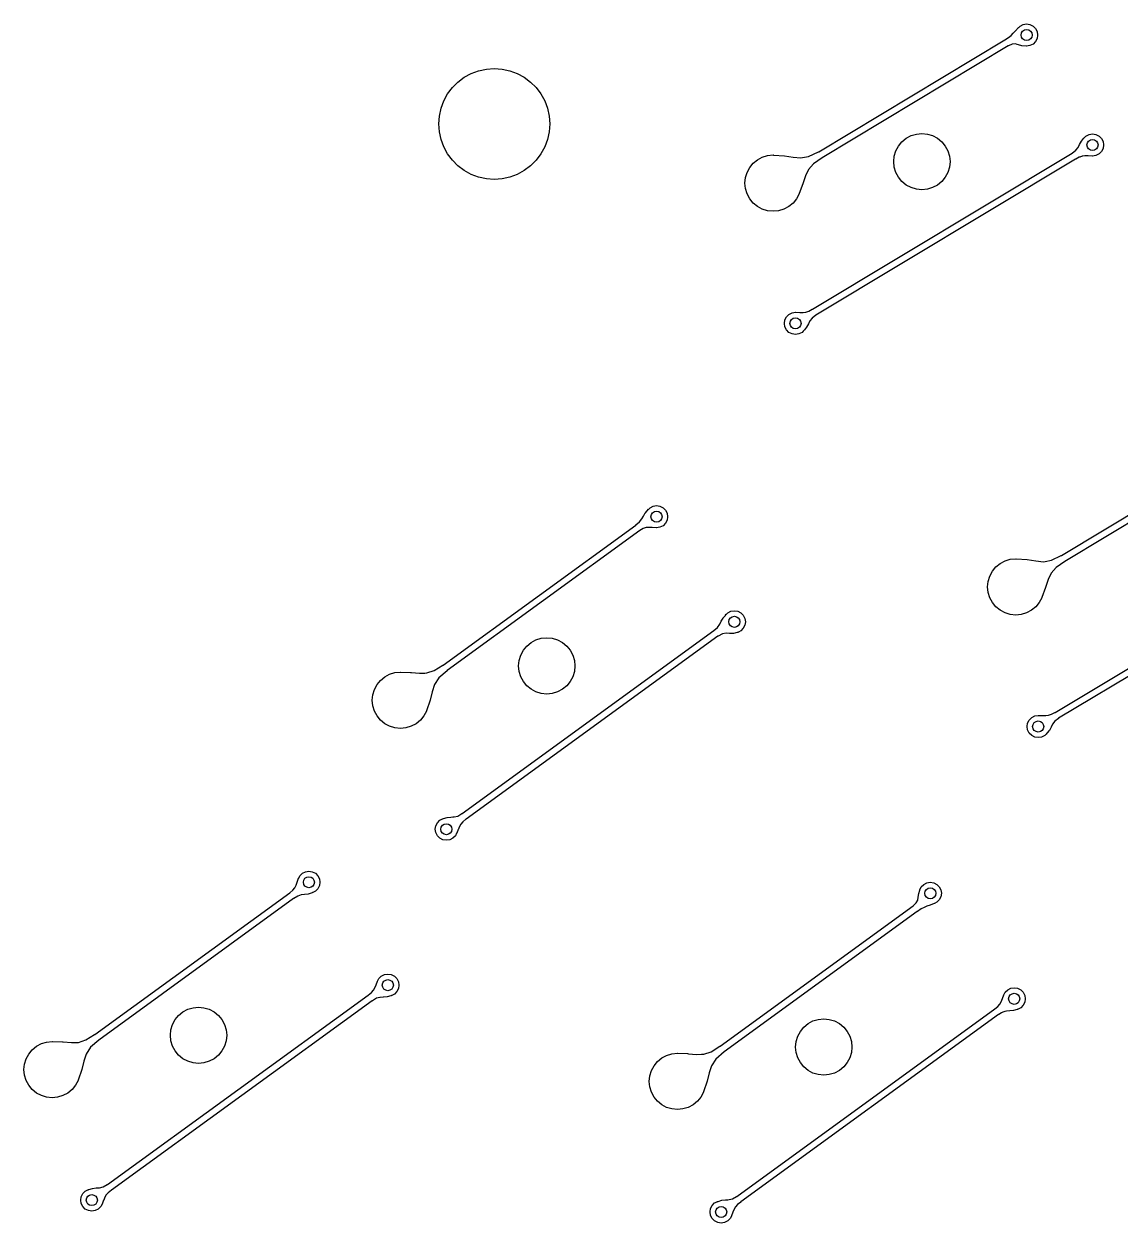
# Model space of a CAD drawing. Extents: x 95 to 380, y -206 to -92.
# Drawn here: x 266.35 to 305.88, y -149.27 to -105.99 of the extents above; entities that cross this region are included whole.
import ezdxf

# ---------------------------------------------------------------- set-up
doc = ezdxf.new("R2010")
doc.units = 0
doc.layers.add('BLACK', color=7, linetype='CONTINUOUS')

msp = doc.modelspace()

# ---------------------------------------------------------------- linework, layer by layer
at = {"layer": 'BLACK', "linetype": 'CONTINUOUS'}
for p, q in [((302.278385, -106.070798), (302.389892, -106.013982)), ((302.389892, -106.013982), (302.513499, -105.994405)), ((302.513499, -105.994405), (302.637106, -106.013982)), ((302.637106, -106.013982), (302.748613, -106.070798)), ((301.864877, -106.481011), (301.958457, -106.404548)), ((301.958457, -106.404548), (302.031564, -106.328214)), ((302.031564, -106.328214), (302.112645, -106.236058)), ((302.112645, -106.236058), (302.112899, -106.23578)), ((302.112899, -106.23578), (302.22241, -106.120259)), ((302.22241, -106.120259), (302.230587, -106.116614)), ((302.230587, -106.116614), (302.232019, -106.117163)), ((302.232019, -106.117163), (302.278385, -106.070798)), ((302.748613, -106.070798), (302.837106, -106.159291)), ((302.837106, -106.159291), (302.893922, -106.270798)), ((302.893922, -106.270798), (302.913499, -106.394405)), ((302.913499, -106.394405), (302.893922, -106.518012)), ((295.014414, -110.606431), (301.73093, -106.568647)), ((301.853321, -106.783971), (295.139339, -110.820231)), ((301.73093, -106.568647), (301.73172, -106.56754)), ((301.73172, -106.56754), (301.864877, -106.481011)), ((301.860459, -106.783793), (301.853321, -106.783971)), ((301.997136, -106.72314), (301.860459, -106.783793)), ((301.99714, -106.723139), (301.997136, -106.72314)), ((302.111465, -106.716541), (301.99714, -106.723139)), ((302.111466, -106.716541), (302.111465, -106.716541)), ((302.172805, -106.731642), (302.111466, -106.716541)), ((302.21899, -106.743013), (302.172805, -106.731642)), ((302.343714, -106.7771), (302.21899, -106.743013)), ((302.345623, -106.777455), (302.343714, -106.7771)), ((302.500651, -106.793107), (302.345623, -106.777455)), ((302.501801, -106.793166), (302.500651, -106.793107)), ((302.502877, -106.792722), (302.501801, -106.793166)), ((302.513499, -106.794405), (302.502877, -106.792722)), ((302.637106, -106.774828), (302.513499, -106.794405)), ((302.748613, -106.718012), (302.637106, -106.774828)), ((302.837106, -106.629519), (302.748613, -106.718012)), ((302.893922, -106.518012), (302.837106, -106.629519)), ((282.479191, -107.782744), (282.746556, -107.683022)), ((282.746556, -107.683022), (283.025391, -107.622365)), ((283.025391, -107.622365), (283.310021, -107.602008)), ((283.310021, -107.602008), (283.594651, -107.622365)), ((283.594651, -107.622365), (283.873486, -107.683022)), ((283.873486, -107.683022), (284.140851, -107.782744)), ((281.798522, -108.292287), (282.0003, -108.090509)), ((282.0003, -108.090509), (282.228739, -107.919501)), ((282.228739, -107.919501), (282.479191, -107.782744)), ((284.140851, -107.782744), (284.391303, -107.919501)), ((284.391303, -107.919501), (284.619742, -108.090509)), ((284.619742, -108.090509), (284.82152, -108.292287)), ((281.490757, -108.771178), (281.627514, -108.520726)), ((281.627514, -108.520726), (281.798522, -108.292287)), ((284.82152, -108.292287), (284.992528, -108.520726)), ((284.992528, -108.520726), (285.129285, -108.771178)), ((281.330378, -109.317378), (281.391035, -109.038543)), ((281.391035, -109.038543), (281.490757, -108.771178)), ((285.129285, -108.771178), (285.229007, -109.038543)), ((285.229007, -109.038543), (285.289664, -109.317378)), ((281.310021, -109.602008), (281.330378, -109.317378)), ((285.289664, -109.317378), (285.310021, -109.602008)), ((281.330378, -109.886638), (281.310021, -109.602008)), ((281.391035, -110.165473), (281.330378, -109.886638)), ((285.289664, -109.886638), (285.229007, -110.165473)), ((285.310021, -109.602008), (285.289664, -109.886638)), ((281.490757, -110.432838), (281.391035, -110.165473)), ((285.229007, -110.165473), (285.129285, -110.432838)), ((297.892488, -110.398556), (298.018841, -110.244595)), ((298.018841, -110.244595), (298.172802, -110.118242)), ((298.172802, -110.118242), (298.348455, -110.024353)), ((298.348455, -110.024353), (298.539049, -109.966537)), ((298.539049, -109.966537), (298.737261, -109.947015)), ((298.737261, -109.947015), (298.935473, -109.966537)), ((298.935473, -109.966537), (299.126067, -110.024353)), ((299.126067, -110.024353), (299.30172, -110.118242)), ((299.30172, -110.118242), (299.455681, -110.244595)), ((299.455681, -110.244595), (299.582034, -110.398556)), ((304.372336, -110.450236), (304.424907, -110.343054)), ((304.424907, -110.343054), (304.425108, -110.342665)), ((304.425108, -110.342665), (304.49022, -110.223155)), ((304.49022, -110.223155), (304.491467, -110.221312)), ((304.491467, -110.221312), (304.566157, -110.130842)), ((304.566157, -110.130842), (304.568347, -110.126546)), ((304.568347, -110.126546), (304.576133, -110.118759)), ((304.576133, -110.118759), (304.600938, -110.088715)), ((304.600938, -110.088715), (304.608845, -110.084519)), ((304.608845, -110.084519), (304.610015, -110.084877)), ((304.610015, -110.084877), (304.65684, -110.038053)), ((304.65684, -110.038053), (304.768347, -109.981237)), ((304.768347, -109.981237), (304.891954, -109.96166)), ((304.891954, -109.96166), (305.015561, -109.981237)), ((305.015561, -109.981237), (305.127068, -110.038053)), ((305.127068, -110.038053), (305.215561, -110.126546)), ((305.215561, -110.126546), (305.272377, -110.238053)), ((305.272377, -110.238053), (305.291954, -110.36166)), ((281.627514, -110.68329), (281.490757, -110.432838)), ((281.798522, -110.911729), (281.627514, -110.68329)), ((284.992528, -110.68329), (284.82152, -110.911729)), ((285.129285, -110.432838), (284.992528, -110.68329)), ((292.981038, -110.799496), (293.171632, -110.74168)), ((293.171632, -110.74168), (293.369844, -110.722158)), ((293.369844, -110.722158), (293.380905, -110.723247)), ((293.380905, -110.723247), (293.381543, -110.722984)), ((293.381543, -110.722984), (293.382311, -110.72301)), ((293.382311, -110.72301), (293.784229, -110.750486)), ((293.784229, -110.750486), (293.78534, -110.750617)), ((293.78534, -110.750617), (294.09645, -110.802459)), ((294.435318, -110.815986), (294.652337, -110.778026)), ((294.652337, -110.778026), (295.008154, -110.60678)), ((294.789148, -116.288818), (304.154883, -110.658881)), ((295.008154, -110.60678), (295.014414, -110.606431)), ((297.721261, -110.963015), (297.740783, -110.764803)), ((297.740783, -110.764803), (297.798599, -110.574209)), ((297.798599, -110.574209), (297.892488, -110.398556)), ((299.582034, -110.398556), (299.675923, -110.574209)), ((299.675923, -110.574209), (299.733739, -110.764803)), ((299.733739, -110.764803), (299.753261, -110.963015)), ((304.154883, -110.658881), (304.156473, -110.656482)), ((304.156473, -110.656482), (304.293193, -110.553757)), ((304.293193, -110.553757), (304.372336, -110.450236)), ((304.519088, -110.766841), (304.431765, -110.796986)), ((304.543686, -110.7641), (304.519088, -110.766841)), ((304.617478, -110.755878), (304.543686, -110.7641)), ((304.61748, -110.755878), (304.617478, -110.755878)), ((304.617481, -110.755878), (304.61748, -110.755878)), ((304.733558, -110.758193), (304.617481, -110.755878)), ((304.73357, -110.758193), (304.733558, -110.758193)), ((304.880023, -110.761398), (304.73357, -110.758193)), ((304.880254, -110.761401), (304.880023, -110.761398)), ((304.88305, -110.760249), (304.880254, -110.761401)), ((304.891954, -110.76166), (304.88305, -110.760249)), ((305.015561, -110.742083), (304.891954, -110.76166)), ((305.127068, -110.685267), (305.015561, -110.742083)), ((305.215561, -110.596774), (305.127068, -110.685267)), ((305.272377, -110.485267), (305.215561, -110.596774)), ((305.291954, -110.36166), (305.272377, -110.485267)), ((282.0003, -111.113507), (281.798522, -110.911729)), ((282.228739, -111.284515), (282.0003, -111.113507)), ((284.619742, -111.113507), (284.391303, -111.284515)), ((284.82152, -110.911729), (284.619742, -111.113507)), ((292.431182, -111.349352), (292.525071, -111.173699)), ((292.525071, -111.173699), (292.651424, -111.019738)), ((292.651424, -111.019738), (292.805385, -110.893385)), ((292.805385, -110.893385), (292.981038, -110.799496)), ((294.09645, -110.802459), (294.365433, -110.82821)), ((294.365433, -110.82821), (294.365433, -110.828209)), ((294.365433, -110.828209), (294.365434, -110.82821)), ((294.365434, -110.82821), (294.435318, -110.815986)), ((294.831423, -111.038819), (294.647713, -111.24757)), ((295.13764, -110.822715), (294.831423, -111.038819)), ((304.280165, -110.872466), (294.914424, -116.502407)), ((295.139339, -110.820231), (295.13764, -110.822715)), ((297.740783, -111.161227), (297.721261, -110.963015)), ((297.798599, -111.351821), (297.740783, -111.161227)), ((299.733739, -111.161227), (299.675923, -111.351821)), ((299.753261, -110.963015), (299.733739, -111.161227)), ((304.286631, -110.871803), (304.280165, -110.872466)), ((304.41373, -110.803213), (304.286631, -110.871803)), ((304.413733, -110.803211), (304.41373, -110.803213)), ((304.431765, -110.796986), (304.413733, -110.803211)), ((282.479191, -111.421272), (282.228739, -111.284515)), ((282.746556, -111.520994), (282.479191, -111.421272)), ((283.025391, -111.581651), (282.746556, -111.520994)), ((283.310021, -111.602008), (283.025391, -111.581651)), ((283.594651, -111.581651), (283.310021, -111.602008)), ((283.873486, -111.520994), (283.594651, -111.581651)), ((284.140851, -111.421272), (283.873486, -111.520994)), ((284.391303, -111.284515), (284.140851, -111.421272)), ((292.353844, -111.738158), (292.373366, -111.539946)), ((292.373366, -111.539946), (292.431182, -111.349352)), ((294.537751, -111.476187), (294.443954, -111.757983)), ((294.537755, -111.476178), (294.537751, -111.476187)), ((294.647711, -111.247573), (294.537755, -111.476178)), ((294.647713, -111.24757), (294.647711, -111.247573)), ((297.892488, -111.527474), (297.798599, -111.351821)), ((298.018841, -111.681435), (297.892488, -111.527474)), ((299.582034, -111.527474), (299.455681, -111.681435)), ((299.675923, -111.351821), (299.582034, -111.527474)), ((292.373366, -111.93637), (292.353844, -111.738158)), ((292.431182, -112.126964), (292.373366, -111.93637)), ((294.443836, -111.75832), (294.312702, -112.115531)), ((294.443954, -111.757983), (294.443836, -111.75832)), ((298.172802, -111.807788), (298.018841, -111.681435)), ((298.348455, -111.901677), (298.172802, -111.807788)), ((298.539049, -111.959493), (298.348455, -111.901677)), ((298.737261, -111.979015), (298.539049, -111.959493)), ((298.935473, -111.959493), (298.737261, -111.979015)), ((299.126067, -111.901677), (298.935473, -111.959493)), ((299.30172, -111.807788), (299.126067, -111.901677)), ((299.455681, -111.681435), (299.30172, -111.807788)), ((292.525071, -112.302617), (292.431182, -112.126964)), ((292.651424, -112.456578), (292.525071, -112.302617)), ((292.805385, -112.582931), (292.651424, -112.456578)), ((294.088264, -112.456578), (293.934303, -112.582931)), ((294.214617, -112.302617), (294.088264, -112.456578)), ((294.308506, -112.126964), (294.214617, -112.302617)), ((294.311616, -112.116708), (294.308506, -112.126964)), ((294.312702, -112.115531), (294.311616, -112.116708)), ((292.981038, -112.67682), (292.805385, -112.582931)), ((293.171632, -112.734636), (292.981038, -112.67682)), ((293.369844, -112.754158), (293.171632, -112.734636)), ((293.568056, -112.734636), (293.369844, -112.754158)), ((293.75865, -112.67682), (293.568056, -112.734636)), ((293.934303, -112.582931), (293.75865, -112.67682)), ((294.05375, -116.419205), (294.177357, -116.399628)), ((294.177357, -116.399628), (294.186258, -116.401037)), ((294.186258, -116.401037), (294.189056, -116.399886)), ((294.189056, -116.399886), (294.189281, -116.399888)), ((294.189281, -116.399888), (294.335752, -116.403094)), ((294.335752, -116.403094), (294.451828, -116.405409)), ((294.451828, -116.405409), (294.550222, -116.394445)), ((294.550222, -116.394445), (294.65557, -116.358077)), ((294.65557, -116.358077), (294.78268, -116.289482)), ((294.78268, -116.289482), (294.789148, -116.288818)), ((293.777357, -116.799628), (293.796934, -116.676021)), ((293.796934, -116.923235), (293.777357, -116.799628)), ((293.796934, -116.676021), (293.85375, -116.564514)), ((293.85375, -116.564514), (293.942243, -116.476021)), ((293.942243, -116.476021), (294.05375, -116.419205)), ((294.644186, -116.818646), (294.579092, -116.938122)), ((294.644416, -116.8182), (294.644186, -116.818646)), ((294.696972, -116.711048), (294.644416, -116.8182)), ((294.776112, -116.607533), (294.696972, -116.711048)), ((294.776118, -116.607527), (294.776112, -116.607533)), ((294.912835, -116.504806), (294.776118, -116.607527)), ((294.914424, -116.502407), (294.912835, -116.504806)), ((293.85375, -117.034742), (293.796934, -116.923235)), ((293.942243, -117.123235), (293.85375, -117.034742)), ((294.05375, -117.180051), (293.942243, -117.123235)), ((294.177357, -117.199628), (294.05375, -117.180051)), ((294.300964, -117.180051), (294.177357, -117.199628)), ((294.412471, -117.123235), (294.300964, -117.180051)), ((294.459296, -117.076409), (294.412471, -117.123235)), ((294.460464, -117.076767), (294.459296, -117.076409)), ((294.468374, -117.072569), (294.460464, -117.076767)), ((294.49316, -117.042545), (294.468374, -117.072569)), ((294.500964, -117.034742), (294.49316, -117.042545)), ((294.503158, -117.030434), (294.500964, -117.034742)), ((294.577841, -116.939973), (294.503158, -117.030434)), ((294.579092, -116.938122), (294.577841, -116.939973)), ((303.770073, -125.178275), (310.469523, -121.150759)), ((310.59341, -121.365184), (303.894988, -125.392082)), ((288.631902, -123.856117), (288.688979, -123.752383)), ((288.688979, -123.752383), (288.689212, -123.751982)), ((288.689212, -123.751982), (288.759712, -123.636753)), ((288.759712, -123.636753), (288.760798, -123.63526)), ((288.760798, -123.63526), (288.874101, -123.503203)), ((288.874101, -123.503203), (288.882087, -123.499158)), ((288.882087, -123.499158), (288.883343, -123.499569)), ((288.883343, -123.499569), (288.930032, -123.452881)), ((288.930032, -123.452881), (289.041539, -123.396065)), ((289.041539, -123.396065), (289.165146, -123.376488)), ((289.165146, -123.376488), (289.288753, -123.396065)), ((289.288753, -123.396065), (289.40026, -123.452881)), ((289.40026, -123.452881), (289.488753, -123.541374)), ((289.488753, -123.541374), (289.545569, -123.652881)), ((289.545569, -123.652881), (289.565146, -123.776488)), ((281.465162, -129.131174), (288.418011, -124.077379)), ((288.418011, -124.077379), (288.419205, -124.075242)), ((288.419205, -124.075242), (288.55157, -123.961547)), ((288.55157, -123.961547), (288.631902, -123.856117)), ((288.790658, -124.168196), (288.68731, -124.203688)), ((288.790661, -124.168195), (288.790658, -124.168196)), ((288.890053, -124.162317), (288.790661, -124.168195)), ((288.890054, -124.162317), (288.890053, -124.162317)), ((288.890056, -124.162317), (288.890054, -124.162317)), ((288.911954, -124.163809), (288.890056, -124.162317)), ((289.007376, -124.170312), (288.911954, -124.163809)), ((289.007714, -124.17033), (289.007376, -124.170312)), ((289.153013, -124.176013), (289.007714, -124.17033)), ((289.153446, -124.176022), (289.153013, -124.176013)), ((289.155878, -124.17502), (289.153446, -124.176022)), ((289.165146, -124.176488), (289.155878, -124.17502)), ((289.288753, -124.156911), (289.165146, -124.176488)), ((289.40026, -124.100095), (289.288753, -124.156911)), ((289.488753, -124.011602), (289.40026, -124.100095)), ((289.545569, -123.900095), (289.488753, -124.011602)), ((289.565146, -123.776488), (289.545569, -123.900095)), ((288.560581, -124.279851), (281.608779, -129.332884)), ((288.567224, -124.27874), (288.560581, -124.279851)), ((288.68731, -124.203688), (288.567224, -124.27874)), ((301.407074, -125.59158), (301.561035, -125.465227)), ((301.561035, -125.465227), (301.736688, -125.371338)), ((301.736688, -125.371338), (301.927282, -125.313522)), ((301.927282, -125.313522), (302.125494, -125.294)), ((302.125494, -125.294), (302.136555, -125.295089)), ((302.136555, -125.295089), (302.137193, -125.294826)), ((302.137193, -125.294826), (302.137961, -125.294852)), ((302.137961, -125.294852), (302.539879, -125.322328)), ((302.539879, -125.322328), (302.54099, -125.322459)), ((302.54099, -125.322459), (302.852101, -125.374302)), ((302.852101, -125.374302), (303.121085, -125.400054)), ((303.121085, -125.400054), (303.121085, -125.400053)), ((303.121085, -125.400053), (303.121086, -125.400054)), ((303.121086, -125.400054), (303.188319, -125.388294)), ((303.188319, -125.388294), (303.40799, -125.349871)), ((303.40799, -125.349871), (303.763807, -125.178625)), ((303.545208, -130.837972), (312.904519, -125.211891)), ((303.893292, -125.394561), (303.587075, -125.610664)), ((313.029804, -125.425475), (303.670483, -131.051561)), ((303.763807, -125.178625), (303.770073, -125.178275)), ((303.894988, -125.392082), (303.893292, -125.394561)), ((301.129016, -126.111788), (301.186832, -125.921194)), ((301.186832, -125.921194), (301.280721, -125.745541)), ((301.280721, -125.745541), (301.407074, -125.59158)), ((303.403363, -125.819418), (303.293406, -126.048022)), ((303.403365, -125.819415), (303.403363, -125.819418)), ((303.587075, -125.610664), (303.403365, -125.819415)), ((301.109494, -126.31), (301.129016, -126.111788)), ((301.129016, -126.508212), (301.109494, -126.31)), ((303.199486, -126.330163), (303.068352, -126.687373)), ((303.199604, -126.329826), (303.199486, -126.330163)), ((303.293402, -126.048031), (303.199604, -126.329826)), ((303.293406, -126.048022), (303.293402, -126.048031)), ((301.186832, -126.698806), (301.129016, -126.508212)), ((301.280721, -126.874459), (301.186832, -126.698806)), ((303.064156, -126.698806), (302.970267, -126.874459)), ((303.067266, -126.68855), (303.064156, -126.698806)), ((303.068352, -126.687373), (303.067266, -126.68855)), ((291.737094, -127.246325), (291.848601, -127.189509)), ((291.848601, -127.189509), (291.972208, -127.169932)), ((291.972208, -127.169932), (292.095815, -127.189509)), ((292.095815, -127.189509), (292.207322, -127.246325)), ((301.407074, -127.02842), (301.280721, -126.874459)), ((301.561035, -127.154773), (301.407074, -127.02842)), ((301.736688, -127.248662), (301.561035, -127.154773)), ((302.689953, -127.154773), (302.5143, -127.248662)), ((302.843914, -127.02842), (302.689953, -127.154773)), ((302.970267, -126.874459), (302.843914, -127.02842)), ((291.446963, -127.660651), (291.49985, -127.55249)), ((291.49985, -127.55249), (291.500157, -127.551907)), ((291.500157, -127.551907), (291.567304, -127.432849)), ((291.567304, -127.432849), (291.568524, -127.43109)), ((291.568524, -127.43109), (291.647503, -127.336972)), ((291.647503, -127.336972), (291.648601, -127.334818)), ((291.648601, -127.334818), (291.653015, -127.330403)), ((291.653015, -127.330403), (291.681178, -127.296843)), ((291.681178, -127.296843), (291.68912, -127.29271)), ((291.68912, -127.29271), (291.690327, -127.293091)), ((291.690327, -127.293091), (291.737094, -127.246325)), ((292.207322, -127.246325), (292.295815, -127.334818)), ((292.295815, -127.334818), (292.352631, -127.446325)), ((292.352631, -127.446325), (292.372208, -127.569932)), ((292.372208, -127.569932), (292.352631, -127.693539)), ((301.927282, -127.306478), (301.736688, -127.248662)), ((302.125494, -127.326), (301.927282, -127.306478)), ((302.323706, -127.306478), (302.125494, -127.326)), ((302.5143, -127.248662), (302.323706, -127.306478)), ((282.150296, -134.492427), (291.236434, -127.888353)), ((291.236434, -127.888353), (291.237707, -127.886044)), ((291.237707, -127.886044), (291.369828, -127.770036)), ((291.369828, -127.770036), (291.446963, -127.660651)), ((291.539364, -128.006875), (291.385657, -128.090433)), ((291.539369, -128.006873), (291.539364, -128.006875)), ((291.672048, -127.985528), (291.539369, -128.006873)), ((291.672053, -127.985528), (291.672048, -127.985528)), ((291.797798, -127.992802), (291.672053, -127.985528)), ((291.79868, -127.99282), (291.797798, -127.992802)), ((291.939987, -127.990329), (291.79868, -127.99282)), ((291.942899, -127.989908), (291.939987, -127.990329)), ((292.072744, -127.954008), (291.942899, -127.989908)), ((292.095815, -127.950355), (292.072744, -127.954008)), ((292.107505, -127.944398), (292.095815, -127.950355)), ((292.112556, -127.943002), (292.107505, -127.944398)), ((292.113889, -127.942545), (292.112556, -127.943002)), ((292.11677, -127.939677), (292.113889, -127.942545)), ((292.207322, -127.893539), (292.11677, -127.939677)), ((292.295815, -127.805046), (292.207322, -127.893539)), ((292.352631, -127.693539), (292.295815, -127.805046)), ((291.378503, -128.091188), (282.291451, -134.695927)), ((284.36062, -128.597096), (284.486973, -128.443135)), ((284.486973, -128.443135), (284.640934, -128.316782)), ((284.640934, -128.316782), (284.816587, -128.222893)), ((284.816587, -128.222893), (285.007181, -128.165077)), ((285.007181, -128.165077), (285.205393, -128.145555)), ((285.205393, -128.145555), (285.403605, -128.165077)), ((285.403605, -128.165077), (285.594199, -128.222893)), ((285.594199, -128.222893), (285.769852, -128.316782)), ((285.769852, -128.316782), (285.923813, -128.443135)), ((285.923813, -128.443135), (286.050166, -128.597096)), ((291.385657, -128.090433), (291.378503, -128.091188)), ((284.208915, -128.963343), (284.266731, -128.772749)), ((284.266731, -128.772749), (284.36062, -128.597096)), ((286.050166, -128.597096), (286.144055, -128.772749)), ((286.144055, -128.772749), (286.201871, -128.963343)), ((279.727746, -129.405069), (279.925958, -129.385547)), ((279.925958, -129.385547), (279.936423, -129.386577)), ((280.873254, -129.416221), (281.138676, -129.329906)), ((281.138676, -129.329906), (281.459054, -129.132161)), ((281.607196, -129.335754), (281.311582, -129.594603)), ((281.459054, -129.132161), (281.465162, -129.131174)), ((281.608779, -129.332884), (281.607196, -129.335754)), ((284.189393, -129.161555), (284.208915, -128.963343)), ((284.208915, -129.359767), (284.189393, -129.161555)), ((284.266731, -129.550361), (284.208915, -129.359767)), ((286.201871, -129.359767), (286.144055, -129.550361)), ((286.201871, -128.963343), (286.221393, -129.161555)), ((286.221393, -129.161555), (286.201871, -129.359767)), ((279.081185, -129.837088), (279.207538, -129.683127)), ((279.207538, -129.683127), (279.361499, -129.556774)), ((279.361499, -129.556774), (279.537152, -129.462885)), ((279.537152, -129.462885), (279.727746, -129.405069)), ((279.936423, -129.386577), (279.937657, -129.386068)), ((279.937657, -129.386068), (279.93815, -129.386078)), ((279.93815, -129.386078), (280.29002, -129.401399)), ((280.29002, -129.401399), (280.320304, -129.402718)), ((280.320304, -129.402718), (280.320736, -129.402745)), ((280.320736, -129.402745), (280.618405, -129.426723)), ((280.618405, -129.426723), (280.618408, -129.426722)), ((280.618408, -129.426722), (280.61841, -129.426723)), ((280.61841, -129.426723), (280.80044, -129.419221)), ((280.80044, -129.419221), (280.873254, -129.416221)), ((281.311579, -129.594607), (281.152808, -129.83715)), ((281.311582, -129.594603), (281.311579, -129.594607)), ((284.36062, -129.726014), (284.266731, -129.550361)), ((284.486973, -129.879975), (284.36062, -129.726014)), ((286.050166, -129.726014), (285.923813, -129.879975)), ((286.144055, -129.550361), (286.050166, -129.726014)), ((278.909958, -130.401547), (278.92948, -130.203335)), ((278.92948, -130.203335), (278.987296, -130.012741)), ((278.987296, -130.012741), (279.081185, -129.837088)), ((281.070793, -130.092929), (280.99756, -130.397952)), ((281.070797, -130.092914), (281.070793, -130.092929)), ((281.152805, -129.837157), (281.070797, -130.092914)), ((281.152808, -129.83715), (281.152805, -129.837157)), ((284.640934, -130.006328), (284.486973, -129.879975)), ((284.816587, -130.100217), (284.640934, -130.006328)), ((285.007181, -130.158033), (284.816587, -130.100217)), ((285.205393, -130.177555), (285.007181, -130.158033)), ((285.403605, -130.158033), (285.205393, -130.177555)), ((285.594199, -130.100217), (285.403605, -130.158033)), ((285.769852, -130.006328), (285.594199, -130.100217)), ((285.923813, -129.879975), (285.769852, -130.006328)), ((278.92948, -130.599759), (278.909958, -130.401547)), ((278.987296, -130.790353), (278.92948, -130.599759)), ((280.997264, -130.398977), (280.868628, -130.778527)), ((280.99756, -130.397952), (280.997264, -130.398977)), ((279.081185, -130.966006), (278.987296, -130.790353)), ((279.207538, -131.119967), (279.081185, -130.966006)), ((280.770731, -130.966006), (280.644378, -131.119967)), ((280.86462, -130.790353), (280.770731, -130.966006)), ((280.867984, -130.779261), (280.86462, -130.790353)), ((280.868628, -130.778527), (280.867984, -130.779261)), ((302.552992, -131.225176), (302.609808, -131.113669)), ((302.609808, -131.113669), (302.698301, -131.025176)), ((302.698301, -131.025176), (302.809808, -130.96836)), ((302.809808, -130.96836), (302.933415, -130.948783)), ((302.933415, -130.948783), (302.942316, -130.950192)), ((302.942316, -130.950192), (302.945114, -130.949041)), ((302.945114, -130.949041), (302.945339, -130.949043)), ((302.945339, -130.949043), (303.09181, -130.952249)), ((303.09181, -130.952249), (303.207886, -130.954563)), ((303.207886, -130.954563), (303.306279, -130.9436)), ((303.306279, -130.9436), (303.411628, -130.907231)), ((303.411628, -130.907231), (303.538738, -130.838636)), ((303.668893, -131.053961), (303.532176, -131.156682)), ((303.538738, -130.838636), (303.545208, -130.837972)), ((303.670483, -131.051561), (303.668893, -131.053961)), ((279.361499, -131.24632), (279.207538, -131.119967)), ((279.537152, -131.340209), (279.361499, -131.24632)), ((279.727746, -131.398025), (279.537152, -131.340209)), ((279.925958, -131.417547), (279.727746, -131.398025)), ((280.12417, -131.398025), (279.925958, -131.417547)), ((280.314764, -131.340209), (280.12417, -131.398025)), ((280.490417, -131.24632), (280.314764, -131.340209)), ((280.644378, -131.119967), (280.490417, -131.24632)), ((302.533415, -131.348783), (302.552992, -131.225176)), ((302.552992, -131.47239), (302.533415, -131.348783)), ((302.609808, -131.583897), (302.552992, -131.47239)), ((303.333899, -131.489128), (303.259216, -131.579589)), ((303.33515, -131.487277), (303.333899, -131.489128)), ((303.400244, -131.367801), (303.33515, -131.487277)), ((303.400474, -131.367355), (303.400244, -131.367801)), ((303.45303, -131.260203), (303.400474, -131.367355)), ((303.53217, -131.156688), (303.45303, -131.260203)), ((303.532176, -131.156682), (303.53217, -131.156688)), ((302.698301, -131.67239), (302.609808, -131.583897)), ((302.809808, -131.729206), (302.698301, -131.67239)), ((302.933415, -131.748783), (302.809808, -131.729206)), ((303.057022, -131.729206), (302.933415, -131.748783)), ((303.168529, -131.67239), (303.057022, -131.729206)), ((303.215354, -131.625564), (303.168529, -131.67239)), ((303.216522, -131.625922), (303.215354, -131.625564)), ((303.224432, -131.621724), (303.216522, -131.625922)), ((303.249218, -131.5917), (303.224432, -131.621724)), ((303.257022, -131.583897), (303.249218, -131.5917)), ((303.259216, -131.579589), (303.257022, -131.583897)), ((281.994539, -134.579232), (282.143334, -134.493343)), ((282.143334, -134.493343), (282.150296, -134.492427)), ((281.18469, -135.055093), (281.204267, -134.931486)), ((281.204267, -134.931486), (281.261083, -134.819979)), ((281.261083, -134.819979), (281.349576, -134.731486)), ((281.349576, -134.731486), (281.439214, -134.685812)), ((281.439214, -134.685812), (281.442879, -134.682166)), ((281.442879, -134.682166), (281.443908, -134.681797)), ((281.443908, -134.681797), (281.45183, -134.679384)), ((281.45183, -134.679384), (281.461083, -134.67467)), ((281.461083, -134.67467), (281.47406, -134.672614)), ((281.47406, -134.672614), (281.609044, -134.631508)), ((281.609044, -134.631508), (281.611281, -134.631062)), ((281.611281, -134.631062), (281.747186, -134.617538)), ((281.747186, -134.617538), (281.74767, -134.617501)), ((281.74767, -134.617501), (281.819594, -134.613774)), ((281.819594, -134.613774), (281.867538, -134.61129)), ((281.867538, -134.61129), (281.867541, -134.611289)), ((281.867541, -134.611289), (281.867547, -134.611289)), ((281.867547, -134.611289), (281.994539, -134.579232)), ((282.054678, -134.954374), (282.030364, -135.01496)), ((282.054684, -134.954363), (282.054678, -134.954374)), ((282.103449, -134.868828), (282.054684, -134.954363)), ((282.10345, -134.868827), (282.103449, -134.868828)), ((282.178271, -134.786821), (282.10345, -134.868827)), ((282.178272, -134.78682), (282.178271, -134.786821)), ((282.290648, -134.697306), (282.178272, -134.78682)), ((282.291451, -134.695927), (282.290648, -134.697306)), ((281.204267, -135.1787), (281.18469, -135.055093)), ((281.261083, -135.290207), (281.204267, -135.1787)), ((281.349576, -135.3787), (281.261083, -135.290207)), ((281.461083, -135.435516), (281.349576, -135.3787)), ((281.58469, -135.455093), (281.461083, -135.435516)), ((281.708297, -135.435516), (281.58469, -135.455093)), ((281.819804, -135.3787), (281.708297, -135.435516)), ((281.908297, -135.290207), (281.819804, -135.3787)), ((281.952552, -135.203351), (281.908297, -135.290207)), ((281.958583, -135.197082), (281.952552, -135.203351)), ((282.011679, -135.061524), (281.958583, -135.197082)), ((282.015835, -135.051168), (282.011679, -135.061524)), ((282.030364, -135.01496), (282.015835, -135.051168)), ((276.255381, -136.819724), (276.29983, -136.732489)), ((276.29983, -136.732489), (276.388323, -136.643996)), ((276.388323, -136.643996), (276.49983, -136.58718)), ((276.49983, -136.58718), (276.623437, -136.567603)), ((276.623437, -136.567603), (276.747044, -136.58718)), ((276.747044, -136.58718), (276.858551, -136.643996)), ((276.858551, -136.643996), (276.947044, -136.732489)), ((276.947044, -136.732489), (277.00386, -136.843996)), ((276.045967, -137.256774), (276.11657, -137.169636)), ((276.11657, -137.169636), (276.159541, -137.0782)), ((276.159541, -137.0782), (276.197653, -136.965642)), ((276.197653, -136.965642), (276.197767, -136.965322)), ((276.197767, -136.965322), (276.197828, -136.965159)), ((276.197828, -136.965159), (276.249662, -136.825874)), ((276.249662, -136.825874), (276.255381, -136.819724)), ((277.00386, -137.09121), (276.947044, -137.202717)), ((277.00386, -136.843996), (277.023437, -136.967603)), ((277.023437, -136.967603), (277.00386, -137.09121)), ((298.67086, -137.222102), (298.716331, -137.132863)), ((298.716331, -137.132863), (298.804824, -137.04437)), ((298.804824, -137.04437), (298.916331, -136.987554)), ((298.916331, -136.987554), (299.039938, -136.967977)), ((299.039938, -136.967977), (299.163545, -136.987554)), ((299.163545, -136.987554), (299.275052, -137.04437)), ((299.275052, -137.04437), (299.363545, -137.132863)), ((299.363545, -137.132863), (299.420361, -137.24437)), ((268.901335, -142.461958), (275.932393, -137.351347)), ((276.074226, -137.554355), (269.044936, -142.66368)), ((275.932393, -137.351347), (275.933399, -137.349587)), ((275.933399, -137.349587), (276.045967, -137.256774)), ((276.081038, -137.553351), (276.074226, -137.554355)), ((276.227121, -137.465991), (276.081038, -137.553351)), ((276.227123, -137.46599), (276.227121, -137.465991)), ((276.350702, -137.427728), (276.227123, -137.46599)), ((276.350707, -137.427727), (276.350702, -137.427728)), ((276.466945, -137.413744), (276.350707, -137.427727)), ((276.467285, -137.413698), (276.466945, -137.413744)), ((276.599934, -137.393786), (276.467285, -137.413698)), ((276.601779, -137.393354), (276.599934, -137.393786)), ((276.738503, -137.349378), (276.601779, -137.393354)), ((276.747044, -137.348026), (276.738503, -137.349378)), ((276.754464, -137.344244), (276.747044, -137.348026)), ((276.764454, -137.341032), (276.754464, -137.344244)), ((276.765323, -137.340714), (276.764454, -137.341032)), ((276.769445, -137.336611), (276.765323, -137.340714)), ((276.858551, -137.29121), (276.769445, -137.336611)), ((276.947044, -137.202717), (276.858551, -137.29121)), ((298.586343, -137.613742), (298.6042, -137.505126)), ((298.6042, -137.505126), (298.621282, -137.377522)), ((298.621282, -137.377522), (298.621677, -137.3757)), ((298.621677, -137.3757), (298.657384, -137.257824)), ((298.657384, -137.257824), (298.659515, -137.24437)), ((298.659515, -137.24437), (298.664311, -137.234957)), ((298.664311, -137.234957), (298.66665, -137.227236)), ((298.66665, -137.227236), (298.67086, -137.222102)), ((299.363545, -137.603091), (299.275052, -137.691584)), ((299.420361, -137.491584), (299.363545, -137.603091)), ((299.420361, -137.24437), (299.439938, -137.367977)), ((299.439938, -137.367977), (299.420361, -137.491584)), ((291.457507, -142.884464), (298.425071, -137.819967)), ((298.569003, -138.021449), (291.601134, -143.086168)), ((298.425071, -137.819967), (298.426567, -137.817155)), ((298.426567, -137.817155), (298.535415, -137.715689)), ((298.535415, -137.715689), (298.586343, -137.613742)), ((298.575302, -138.02018), (298.569003, -138.021449)), ((298.707783, -137.931182), (298.575302, -138.02018)), ((298.815457, -137.875154), (298.707783, -137.931182)), ((298.815465, -137.87515), (298.815457, -137.875154)), ((298.914943, -137.837863), (298.815465, -137.87515)), ((299.031896, -137.798906), (298.914943, -137.837863)), ((299.032364, -137.798739), (299.031896, -137.798906)), ((299.181787, -137.741805), (299.032364, -137.798739)), ((299.182072, -137.741692), (299.181787, -137.741805)), ((299.187698, -137.736093), (299.182072, -137.741692)), ((299.275052, -137.691584), (299.187698, -137.736093)), ((279.044822, -140.675451), (279.097937, -140.539846)), ((279.097937, -140.539846), (279.10397, -140.533574)), ((279.10397, -140.533574), (279.148223, -140.446724)), ((279.148223, -140.446724), (279.236716, -140.358231)), ((279.236716, -140.358231), (279.348223, -140.301415)), ((279.348223, -140.301415), (279.47183, -140.281838)), ((279.47183, -140.281838), (279.595437, -140.301415)), ((279.595437, -140.301415), (279.706944, -140.358231)), ((279.706944, -140.358231), (279.795437, -140.446724)), ((279.795437, -140.446724), (279.852253, -140.558231)), ((279.852253, -140.558231), (279.87183, -140.681838)), ((269.358419, -147.877934), (278.765071, -141.040995)), ((278.765071, -141.040995), (278.76587, -141.039625)), ((278.76587, -141.039625), (278.878248, -140.950108)), ((278.878248, -140.950108), (278.953068, -140.868102)), ((278.953068, -140.868102), (279.001839, -140.782557)), ((279.001839, -140.782557), (279.044822, -140.675451)), ((279.582445, -141.064318), (279.447479, -141.105418)), ((279.595437, -141.062261), (279.582445, -141.064318)), ((279.604697, -141.057542), (279.595437, -141.062261)), ((279.612597, -141.055137), (279.604697, -141.057542)), ((279.61364, -141.054764), (279.612597, -141.055137)), ((279.617301, -141.05112), (279.61364, -141.054764)), ((279.706944, -141.005445), (279.617301, -141.05112)), ((279.795437, -140.916952), (279.706944, -141.005445)), ((279.852253, -140.805445), (279.795437, -140.916952)), ((279.87183, -140.681838), (279.852253, -140.805445)), ((301.640369, -141.169958), (301.69309, -141.033025)), ((301.69309, -141.033025), (301.699017, -141.026792)), ((301.699017, -141.026792), (301.743337, -140.939812)), ((301.743337, -140.939812), (301.83183, -140.851319)), ((301.83183, -140.851319), (301.943337, -140.794503)), ((301.943337, -140.794503), (302.066944, -140.774926)), ((302.066944, -140.774926), (302.190551, -140.794503)), ((302.190551, -140.794503), (302.302058, -140.851319)), ((302.302058, -140.851319), (302.390551, -140.939812)), ((302.390551, -140.939812), (302.447367, -141.051319)), ((302.447367, -141.051319), (302.466944, -141.174926)), ((278.906214, -141.244503), (269.499557, -148.081446)), ((272.252746, -141.553675), (272.44334, -141.495859)), ((272.44334, -141.495859), (272.641552, -141.476337)), ((272.641552, -141.476337), (272.839764, -141.495859)), ((272.839764, -141.495859), (273.030358, -141.553675)), ((278.913186, -141.243586), (278.906214, -141.244503)), ((279.061978, -141.157698), (278.913186, -141.243586)), ((279.188969, -141.125641), (279.061978, -141.157698)), ((279.188979, -141.125639), (279.188969, -141.125641)), ((279.308814, -141.119429), (279.188979, -141.125639)), ((279.309367, -141.119387), (279.308814, -141.119429)), ((279.44523, -141.105867), (279.309367, -141.119387)), ((279.447479, -141.105418), (279.44523, -141.105867)), ((301.366337, -141.540851), (301.478763, -141.450234)), ((301.478763, -141.450234), (301.552167, -141.366493)), ((301.552167, -141.366493), (301.598998, -141.278952)), ((301.598998, -141.278952), (301.640369, -141.169958)), ((302.302058, -141.498533), (302.212594, -141.544117)), ((302.390551, -141.41004), (302.302058, -141.498533)), ((302.447367, -141.298533), (302.390551, -141.41004)), ((302.466944, -141.174926), (302.447367, -141.298533)), ((271.70289, -142.103531), (271.796779, -141.927878)), ((271.796779, -141.927878), (271.923132, -141.773917)), ((271.923132, -141.773917), (272.077093, -141.647564)), ((272.077093, -141.647564), (272.252746, -141.553675)), ((273.030358, -141.553675), (273.206011, -141.647564)), ((273.206011, -141.647564), (273.359972, -141.773917)), ((273.359972, -141.773917), (273.486325, -141.927878)), ((273.486325, -141.927878), (273.580214, -142.103531)), ((292.061758, -148.304503), (301.365473, -141.542342)), ((301.50683, -141.745695), (292.202898, -148.508013)), ((294.808936, -141.976181), (294.99953, -141.918365)), ((294.99953, -141.918365), (295.197742, -141.898843)), ((295.197742, -141.898843), (295.395954, -141.918365)), ((295.395954, -141.918365), (295.586548, -141.976181)), ((301.365473, -141.542342), (301.366337, -141.540851)), ((301.513762, -141.744747), (301.50683, -141.745695)), ((301.614314, -141.686012), (301.513762, -141.744747)), ((301.661633, -141.658372), (301.614314, -141.686012)), ((301.733765, -141.6388), (301.661633, -141.658372)), ((301.787483, -141.624226), (301.733765, -141.6388)), ((301.906128, -141.615395), (301.787483, -141.624226)), ((301.90661, -141.615349), (301.906128, -141.615395)), ((302.041403, -141.599676), (301.90661, -141.615349)), ((302.043518, -141.599229), (302.041403, -141.599676)), ((302.179149, -141.557154), (302.043518, -141.599229)), ((302.190551, -141.555349), (302.179149, -141.557154)), ((302.199235, -141.550923), (302.190551, -141.555349)), ((302.207794, -141.548269), (302.199235, -141.550923)), ((302.208779, -141.547914), (302.207794, -141.548269)), ((302.212594, -141.544117), (302.208779, -141.547914)), ((271.625552, -142.492337), (271.645074, -142.294125)), ((271.645074, -142.294125), (271.70289, -142.103531)), ((273.580214, -142.103531), (273.63803, -142.294125)), ((273.63803, -142.294125), (273.657552, -142.492337)), ((294.25908, -142.526037), (294.352969, -142.350384)), ((294.352969, -142.350384), (294.479322, -142.196423)), ((294.479322, -142.196423), (294.633283, -142.07007)), ((294.633283, -142.07007), (294.808936, -141.976181)), ((295.586548, -141.976181), (295.762201, -142.07007)), ((295.762201, -142.07007), (295.916162, -142.196423)), ((295.916162, -142.196423), (296.042515, -142.350384)), ((296.042515, -142.350384), (296.136404, -142.526037)), ((266.797658, -142.887556), (266.973311, -142.793667)), ((266.973311, -142.793667), (267.163905, -142.735851)), ((267.163905, -142.735851), (267.362117, -142.716329)), ((267.362117, -142.716329), (267.372582, -142.717359)), ((267.372582, -142.717359), (267.373816, -142.71685)), ((267.373816, -142.71685), (267.374307, -142.71686)), ((267.374307, -142.71686), (267.729916, -142.732345)), ((267.729916, -142.732345), (267.756464, -142.733501)), ((267.756464, -142.733501), (267.756896, -142.733528)), ((267.756896, -142.733528), (268.054565, -142.757506)), ((268.054565, -142.757506), (268.054568, -142.757505)), ((268.054568, -142.757505), (268.05457, -142.757506)), ((268.05457, -142.757506), (268.095319, -142.755826)), ((268.095319, -142.755826), (268.309415, -142.747005)), ((268.309415, -142.747005), (268.574837, -142.660691)), ((268.574837, -142.660691), (268.895216, -142.462947)), ((269.043358, -142.666541), (268.747744, -142.925389)), ((268.895216, -142.462947), (268.901335, -142.461958)), ((269.044936, -142.66368), (269.043358, -142.666541)), ((271.645074, -142.690549), (271.625552, -142.492337)), ((271.70289, -142.881143), (271.645074, -142.690549)), ((273.63803, -142.690549), (273.580214, -142.881143)), ((273.657552, -142.492337), (273.63803, -142.690549)), ((294.181742, -142.914843), (294.201264, -142.716631)), ((294.201264, -142.716631), (294.25908, -142.526037)), ((296.136404, -142.526037), (296.19422, -142.716631)), ((296.19422, -142.716631), (296.213742, -142.914843)), ((266.423455, -143.343523), (266.517344, -143.16787)), ((266.517344, -143.16787), (266.643697, -143.013909)), ((266.643697, -143.013909), (266.797658, -142.887556)), ((268.588966, -143.167942), (268.506957, -143.423698)), ((268.588969, -143.167935), (268.588966, -143.167942)), ((268.747741, -142.925393), (268.588969, -143.167935)), ((268.747744, -142.925389), (268.747741, -142.925393)), ((271.796779, -143.056796), (271.70289, -142.881143)), ((271.923132, -143.210757), (271.796779, -143.056796)), ((272.077093, -143.33711), (271.923132, -143.210757)), ((273.359972, -143.210757), (273.206011, -143.33711)), ((273.486325, -143.056796), (273.359972, -143.210757)), ((273.580214, -142.881143), (273.486325, -143.056796)), ((289.353848, -143.310062), (289.529501, -143.216173)), ((289.529501, -143.216173), (289.720095, -143.158357)), ((289.720095, -143.158357), (289.918307, -143.138835)), ((289.918307, -143.138835), (289.928772, -143.139865)), ((289.928772, -143.139865), (289.930006, -143.139356)), ((289.930006, -143.139356), (289.930499, -143.139366)), ((289.930499, -143.139366), (290.282167, -143.154678)), ((290.282167, -143.154678), (290.312654, -143.156006)), ((290.312654, -143.156006), (290.313086, -143.156033)), ((290.313086, -143.156033), (290.610755, -143.180012)), ((290.610755, -143.180012), (290.610758, -143.180011)), ((290.610758, -143.180011), (290.61076, -143.180012)), ((290.61076, -143.180012), (290.79279, -143.17251)), ((290.79279, -143.17251), (290.865605, -143.16951)), ((290.865605, -143.16951), (291.131027, -143.083195)), ((291.131027, -143.083195), (291.451404, -142.885451)), ((291.599547, -143.089045), (291.303932, -143.347892)), ((291.451404, -142.885451), (291.457507, -142.884464)), ((291.601134, -143.086168), (291.599547, -143.089045)), ((294.201264, -143.113055), (294.181742, -142.914843)), ((294.25908, -143.303649), (294.201264, -143.113055)), ((296.19422, -143.113055), (296.136404, -143.303649)), ((296.213742, -142.914843), (296.19422, -143.113055)), ((266.346117, -143.732329), (266.365639, -143.534117)), ((266.365639, -143.534117), (266.423455, -143.343523)), ((268.506953, -143.423713), (268.433719, -143.728735)), ((268.506957, -143.423698), (268.506953, -143.423713)), ((272.252746, -143.430999), (272.077093, -143.33711)), ((272.44334, -143.488815), (272.252746, -143.430999)), ((272.641552, -143.508337), (272.44334, -143.488815)), ((272.839764, -143.488815), (272.641552, -143.508337)), ((273.030358, -143.430999), (272.839764, -143.488815)), ((273.206011, -143.33711), (273.030358, -143.430999)), ((288.979645, -143.766029), (289.073534, -143.590376)), ((289.073534, -143.590376), (289.199887, -143.436415)), ((289.199887, -143.436415), (289.353848, -143.310062)), ((291.145155, -143.590447), (291.063147, -143.846204)), ((291.145158, -143.59044), (291.145155, -143.590447)), ((291.303929, -143.347896), (291.145158, -143.59044)), ((291.303932, -143.347892), (291.303929, -143.347896)), ((294.352969, -143.479302), (294.25908, -143.303649)), ((294.479322, -143.633263), (294.352969, -143.479302)), ((294.633283, -143.759616), (294.479322, -143.633263)), ((295.916162, -143.633263), (295.762201, -143.759616)), ((296.042515, -143.479302), (295.916162, -143.633263)), ((296.136404, -143.303649), (296.042515, -143.479302)), ((266.365639, -143.930541), (266.346117, -143.732329)), ((266.423455, -144.121135), (266.365639, -143.930541)), ((268.433423, -143.72976), (268.304787, -144.109309)), ((268.433719, -143.728735), (268.433423, -143.72976)), ((288.902307, -144.154835), (288.921829, -143.956623)), ((288.921829, -143.956623), (288.979645, -143.766029)), ((291.063145, -143.846213), (290.989909, -144.151241)), ((291.063147, -143.846204), (291.063145, -143.846213)), ((294.808936, -143.853505), (294.633283, -143.759616)), ((294.99953, -143.911321), (294.808936, -143.853505)), ((295.197742, -143.930843), (294.99953, -143.911321)), ((295.395954, -143.911321), (295.197742, -143.930843)), ((295.586548, -143.853505), (295.395954, -143.911321)), ((295.762201, -143.759616), (295.586548, -143.853505)), ((266.517344, -144.296788), (266.423455, -144.121135)), ((266.643697, -144.450749), (266.517344, -144.296788)), ((266.797658, -144.577102), (266.643697, -144.450749)), ((268.080537, -144.450749), (267.926576, -144.577102)), ((268.20689, -144.296788), (268.080537, -144.450749)), ((268.300779, -144.121135), (268.20689, -144.296788)), ((268.304143, -144.110043), (268.300779, -144.121135)), ((268.304787, -144.109309), (268.304143, -144.110043)), ((288.921829, -144.353047), (288.902307, -144.154835)), ((288.979645, -144.543641), (288.921829, -144.353047)), ((290.989613, -144.152265), (290.860977, -144.531815)), ((290.989909, -144.151241), (290.989613, -144.152265)), ((266.973311, -144.670991), (266.797658, -144.577102)), ((267.163905, -144.728807), (266.973311, -144.670991)), ((267.362117, -144.748329), (267.163905, -144.728807)), ((267.560329, -144.728807), (267.362117, -144.748329)), ((267.750923, -144.670991), (267.560329, -144.728807)), ((267.926576, -144.577102), (267.750923, -144.670991)), ((289.073534, -144.719294), (288.979645, -144.543641)), ((289.199887, -144.873255), (289.073534, -144.719294)), ((289.353848, -144.999608), (289.199887, -144.873255)), ((290.636727, -144.873255), (290.482766, -144.999608)), ((290.76308, -144.719294), (290.636727, -144.873255)), ((290.856969, -144.543641), (290.76308, -144.719294)), ((290.860333, -144.532549), (290.856969, -144.543641)), ((290.860977, -144.531815), (290.860333, -144.532549)), ((289.529501, -145.093497), (289.353848, -144.999608)), ((289.720095, -145.151313), (289.529501, -145.093497)), ((289.918307, -145.170835), (289.720095, -145.151313)), ((290.116519, -145.151313), (289.918307, -145.170835)), ((290.307113, -145.093497), (290.116519, -145.151313)), ((290.482766, -144.999608), (290.307113, -145.093497)), ((269.075659, -147.996797), (269.202651, -147.96474)), ((269.202651, -147.96474), (269.351446, -147.878851)), ((269.351446, -147.878851), (269.358419, -147.877934)), ((268.392802, -148.440601), (268.412379, -148.316994)), ((268.412379, -148.316994), (268.469195, -148.205487)), ((268.469195, -148.205487), (268.557688, -148.116994)), ((268.557688, -148.116994), (268.647326, -148.07132)), ((268.647326, -148.07132), (268.650991, -148.067674)), ((268.650991, -148.067674), (268.65202, -148.067305)), ((268.65202, -148.067305), (268.659942, -148.064892)), ((268.659942, -148.064892), (268.669195, -148.060178)), ((268.669195, -148.060178), (268.682172, -148.058122)), ((268.682172, -148.058122), (268.817156, -148.017016)), ((268.817156, -148.017016), (268.819393, -148.01657)), ((268.819393, -148.01657), (268.955298, -148.003046)), ((268.955298, -148.003046), (268.955782, -148.003009)), ((268.955782, -148.003009), (269.027706, -147.999282)), ((269.027706, -147.999282), (269.07565, -147.996798)), ((269.07565, -147.996798), (269.075653, -147.996797)), ((269.075653, -147.996797), (269.075659, -147.996797)), ((269.238476, -148.400468), (269.223947, -148.436676)), ((269.26279, -148.339882), (269.238476, -148.400468)), ((269.262796, -148.339871), (269.26279, -148.339882)), ((269.311561, -148.254336), (269.262796, -148.339871)), ((269.311562, -148.254335), (269.311561, -148.254336)), ((269.386383, -148.172329), (269.311562, -148.254335)), ((269.386384, -148.172328), (269.386383, -148.172329)), ((269.49876, -148.082814), (269.386384, -148.172328)), ((269.499557, -148.081446), (269.49876, -148.082814)), ((291.733878, -148.425704), (291.778991, -148.423367)), ((291.778991, -148.423367), (291.778994, -148.423366)), ((291.778994, -148.423366), (291.779001, -148.423366)), ((291.779001, -148.423366), (291.905993, -148.391309)), ((291.905993, -148.391309), (292.054788, -148.30542)), ((292.054788, -148.30542), (292.061758, -148.304503)), ((268.412379, -148.564208), (268.392802, -148.440601)), ((268.469195, -148.675715), (268.412379, -148.564208)), ((268.557688, -148.764208), (268.469195, -148.675715)), ((268.669195, -148.821024), (268.557688, -148.764208)), ((268.792802, -148.840601), (268.669195, -148.821024)), ((268.916409, -148.821024), (268.792802, -148.840601)), ((269.027916, -148.764208), (268.916409, -148.821024)), ((269.116409, -148.675715), (269.027916, -148.764208)), ((269.160664, -148.588859), (269.116409, -148.675715)), ((269.166695, -148.58259), (269.160664, -148.588859)), ((269.219791, -148.447032), (269.166695, -148.58259)), ((269.223947, -148.436676), (269.219791, -148.447032)), ((291.096144, -148.867171), (291.115721, -148.743564)), ((291.115721, -148.743564), (291.172537, -148.632057)), ((291.172537, -148.632057), (291.26103, -148.543564)), ((291.26103, -148.543564), (291.350668, -148.49789)), ((291.350668, -148.49789), (291.354333, -148.494244)), ((291.354333, -148.494244), (291.355362, -148.493875)), ((291.355362, -148.493875), (291.363284, -148.491462)), ((291.363284, -148.491462), (291.372537, -148.486748)), ((291.372537, -148.486748), (291.385514, -148.484692)), ((291.385514, -148.484692), (291.520498, -148.443586)), ((291.520498, -148.443586), (291.522735, -148.44314)), ((291.522735, -148.44314), (291.65864, -148.429616)), ((291.65864, -148.429616), (291.659124, -148.429579)), ((291.659124, -148.429579), (291.733878, -148.425704)), ((291.96613, -148.766454), (291.923169, -148.873511)), ((292.014903, -148.680904), (291.96613, -148.766454)), ((292.014904, -148.680903), (292.014903, -148.680904)), ((292.089724, -148.598897), (292.014904, -148.680903)), ((292.089725, -148.598896), (292.089724, -148.598897)), ((292.202102, -148.509381), (292.089725, -148.598896)), ((292.202898, -148.508013), (292.202102, -148.509381)), ((291.115721, -148.990778), (291.096144, -148.867171)), ((291.172537, -149.102285), (291.115721, -148.990778)), ((291.26103, -149.190778), (291.172537, -149.102285)), ((291.372537, -149.247594), (291.26103, -149.190778)), ((291.496144, -149.267171), (291.372537, -149.247594)), ((291.619751, -149.247594), (291.496144, -149.267171)), ((291.731258, -149.190778), (291.619751, -149.247594)), ((291.819751, -149.102285), (291.731258, -149.190778)), ((291.864006, -149.015429), (291.819751, -149.102285)), ((291.870037, -149.00916), (291.864006, -149.015429)), ((291.923169, -148.873511), (291.870037, -149.00916))]:
    msp.add_line(p, q, dxfattribs=at)
at = {"layer": 'BLACK'}
for centre in [(302.513499, -106.394405), (304.891954, -110.36166), (294.177357, -116.799628), (289.165146, -123.776488), (291.972208, -127.569932), (302.933415, -131.348783), (281.58469, -135.055093), (276.623437, -136.967603), (299.039938, -137.367977), (279.47183, -140.681838), (302.066944, -141.174926), (268.792802, -148.440601), (291.496144, -148.867171)]:
    msp.add_circle(centre, 0.2, dxfattribs=at)

doc.saveas('drawing.dxf')
